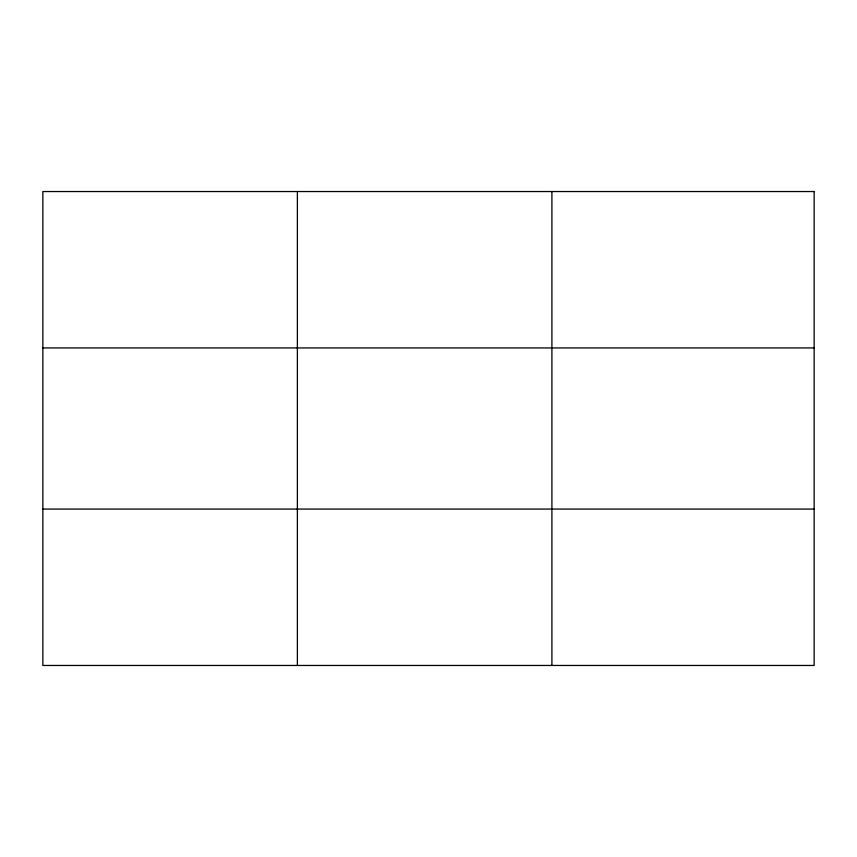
<?xml version="1.0" encoding="UTF-8"?>
<svg xmlns="http://www.w3.org/2000/svg" width="857" height="857" viewBox="0 0 857 857"><rect width="100%" height="100%" fill="white"/><g stroke="black" fill="none" stroke-linecap="round" stroke-linejoin="round"><path stroke-width="1.29" d="M297.379 191.54L297.379 665.461M551.908 191.54L551.908 665.461M42.85 347.931L814.15 347.931M42.85 509.069L814.15 509.069M814.15 191.54L814.15 665.461L42.85 665.461L42.85 191.54L814.15 191.54"/></g></svg>
